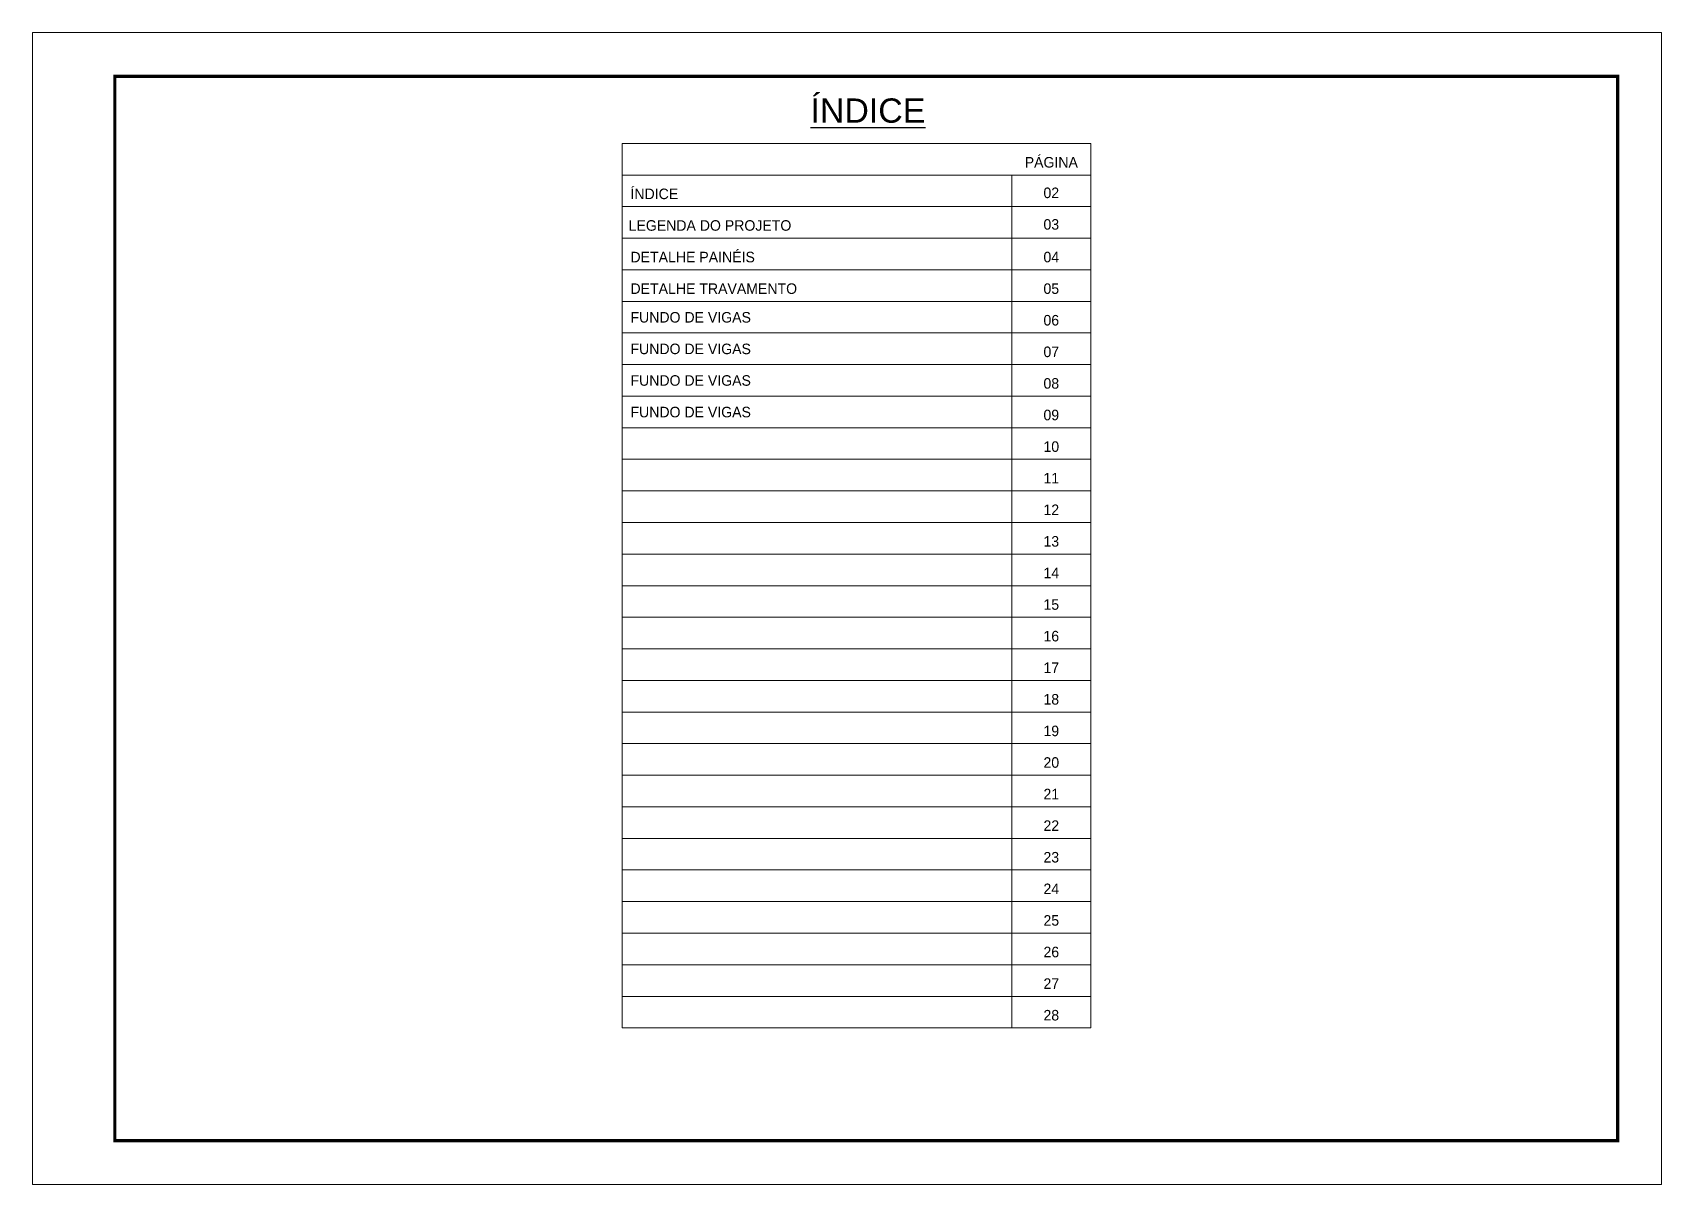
# Model space of a CAD drawing. Extents: x 2489 to 8743, y 745 to 4092.
# Drawn here: x 4074 to 5559, y 3042 to 4092 of the extents above; entities that cross this region are included whole.
import ezdxf
from ezdxf.enums import TextEntityAlignment as Align

# ---------------------------------------------------------------- set-up
doc = ezdxf.new("R2010")
doc.units = 0
doc.layers.add('CARIMBO', color=255, linetype='Continuous', lineweight=9)
doc.layers.add('Folhas', color=255, linetype='Continuous', lineweight=9)
doc.styles.add('ARIAL', font='arial.ttf')
doc.styles.add('Tecnologia', font='')
doc.styles.get('Tecnologia').set_extended_font_data('Forgotten Futurist')

msp = doc.modelspace()

# ---------------------------------------------------------------- linework, layer by layer
at = {"layer": 'CARIMBO'}
for p, q in [((4612.07, 3991.06), (5039.14, 3991.06)), ((4612.07, 3991.06), (5039.14, 3991.06)), ((4612.07, 3991.06), (4612.07, 3184.77)), ((5039.14, 3991.06), (5039.14, 3184.77)), ((4612.07, 3962.27), (5039.14, 3962.27)), ((4612.07, 3962.27), (5039.14, 3962.27)), ((4612.07, 3962.27), (5039.14, 3962.27)), ((4967.32, 3962.27), (4967.32, 3184.77)), ((4612.07, 3933.47), (5039.14, 3933.47)), ((4612.07, 3904.67), (5039.14, 3904.67)), ((4612.07, 3875.88), (5039.14, 3875.88)), ((4612.07, 3847.08), (5039.14, 3847.08)), ((4612.07, 3818.28), (5039.14, 3818.28)), ((4612.07, 3789.49), (5039.14, 3789.49)), ((4612.07, 3760.69), (5039.14, 3760.69)), ((4612.07, 3731.9), (5039.14, 3731.9)), ((4612.07, 3703.1), (5039.14, 3703.1)), ((4612.07, 3674.3), (5039.14, 3674.3)), ((4612.07, 3645.51), (5039.14, 3645.51)), ((4612.07, 3616.71), (5039.14, 3616.71)), ((4612.07, 3587.91), (5039.14, 3587.91)), ((4612.07, 3559.12), (5039.14, 3559.12)), ((4612.07, 3530.32), (5039.14, 3530.32)), ((4612.07, 3501.53), (5039.14, 3501.53)), ((4612.07, 3472.73), (5039.14, 3472.73)), ((4612.07, 3443.93), (5039.14, 3443.93)), ((4612.07, 3415.14), (5039.14, 3415.14)), ((4612.07, 3386.34), (5039.14, 3386.34)), ((4612.07, 3357.55), (5039.14, 3357.55)), ((4612.07, 3328.75), (5039.14, 3328.75)), ((4612.07, 3299.95), (5039.14, 3299.95)), ((4612.07, 3271.16), (5039.14, 3271.16)), ((4612.07, 3242.36), (5039.14, 3242.36)), ((4612.07, 3213.56), (5039.14, 3213.56)), ((4612.07, 3184.77), (5039.14, 3184.77))]:
    msp.add_line(p, q, dxfattribs=at)
at = {"layer": 'Folhas'}
msp.add_lwpolyline([(4074.47, 3042.11), (5559.47, 3042.11), (5559.47, 4092.11), (4074.47, 4092.11)], close=True, dxfattribs=at)
at = {"layer": 'Folhas', "color": 30, "const_width": 3}
msp.add_lwpolyline([(4149.47, 3082.11), (5519.47, 3082.11), (5519.47, 4052.11), (4149.47, 4052.11)], close=True, dxfattribs=at)

# ---------------------------------------------------------------- texts
at = {"color": 0, "linetype": 'Continuous', "ltscale": 5, "style": 'ARIAL'}
msp.add_text('%%UÍNDICE', height=22.118, dxfattribs=at).set_placement((4836.05, 4009.96), align=Align.CENTER)
at = {"layer": 'CARIMBO', "style": 'Tecnologia'}
for s, p in [('PÁGINA', (5003.23, 3969.07)), ('02', (5003.23, 3941.24)), ('03', (5003.23, 3912.45)), ('04', (5003.23, 3882.68)), ('05', (5003.23, 3853.89)), ('06', (5003.23, 3825.09)), ('07', (5003.23, 3796.3)), ('08', (5003.23, 3767.5)), ('09', (5003.23, 3738.7)), ('10', (5003.23, 3709.91)), ('11', (5003.23, 3681.11)), ('12', (5003.23, 3652.31)), ('13', (5003.23, 3623.52)), ('14', (5003.23, 3594.72)), ('15', (5003.23, 3565.93)), ('16', (5003.23, 3537.13)), ('17', (5003.23, 3508.33)), ('18', (5003.23, 3479.54)), ('19', (5003.23, 3450.74)), ('20', (5003.23, 3421.94)), ('21', (5003.23, 3393.15)), ('22', (5003.23, 3364.35)), ('23', (5003.23, 3335.56)), ('24', (5003.23, 3306.76)), ('25', (5003.23, 3277.96)), ('26', (5003.23, 3249.17)), ('27', (5003.23, 3220.37)), ('28', (5003.23, 3191.57))]:
    msp.add_text(s, height=9.599, dxfattribs=at).set_placement(p, align=Align.CENTER)
for s, height, p in [('ÍNDICE', 9.599, (4619.56, 3940.28)), ('LEGENDA DO PROJETO', 9.5987, (4617.86, 3911.48)), ('DETALHE PAINÉIS', 9.5987, (4619.56, 3882.68)), ('DETALHE TRAVAMENTO', 9.5987, (4619.56, 3853.89)), ('FUNDO DE VIGAS', 9.5987, (4619.56, 3827.77)), ('FUNDO DE VIGAS', 9.5987, (4619.56, 3798.97)), ('FUNDO DE VIGAS', 9.5987, (4619.56, 3770.18)), ('FUNDO DE VIGAS', 9.5987, (4619.56, 3741.38))]:
    msp.add_text(s, height=height, dxfattribs=at).set_placement(p)

doc.saveas('drawing.dxf')
